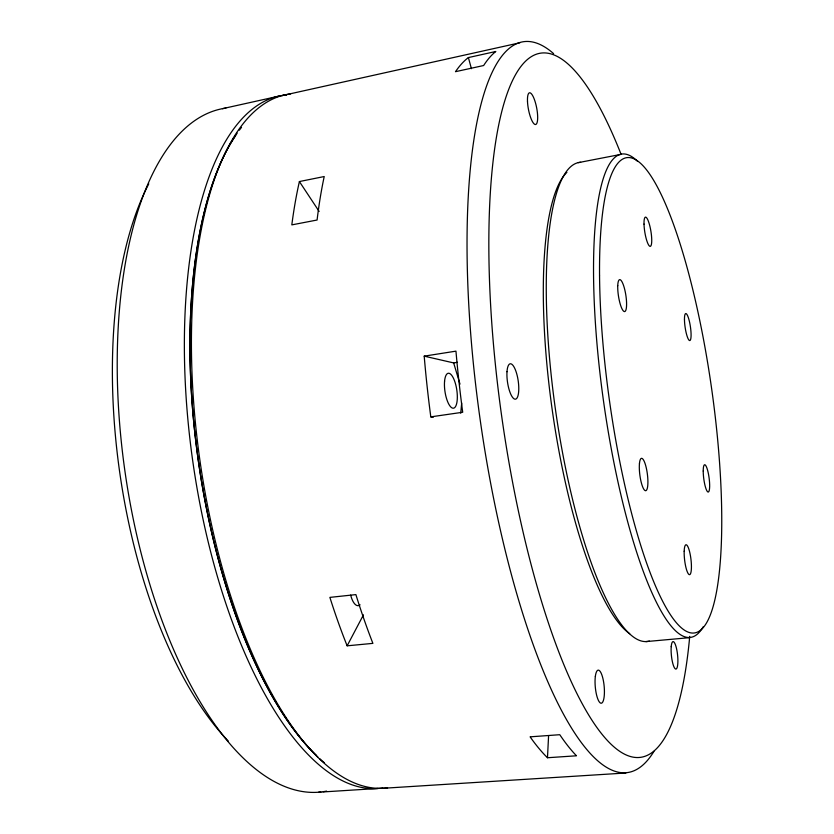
<?xml version="1.0" encoding="UTF-8"?>
<svg xmlns="http://www.w3.org/2000/svg" width="834" height="834" viewBox="0 0 834 834"><rect width="100%" height="100%" fill="white"/><g stroke="black" fill="none" stroke-linecap="round" stroke-linejoin="round"><path stroke-width="1.25" d="M547.479 757.741A365.918 104 81.9 0 1 530.101 736.839L559.781 734.702A368.044 98.85 81.9 0 0 576.482 755.792L547.479 757.741L548.584 735.765M460.743 413.153L461.682 402.999M347.142 645.818A356.816 125.35 81.9 0 1 329.878 597.384L355.899 594.611A358.578 121.305 81.9 0 0 372.892 643.368L347.142 645.818L363.468 614.835M222.47 108.681L280.505 95.785M282.059 95.618L519.884 42.784M468.385 57.567L495.813 51.489A368.044 98.85 81.9 0 0 483.647 65.521L455.5 71.682A365.918 104 81.9 0 1 468.385 57.556L471.418 68.68M299.396 181.551L324.217 176.537A358.578 121.305 81.9 0 0 317.087 220.02L291.817 224.878A356.816 125.35 81.9 0 1 299.396 181.551L319.141 211.429M578.316 162.64L620.913 154.384M424.204 356.149L455.958 351.145A368.044 98.85 81.9 0 0 462.703 412.257L430.803 416.864A365.918 104 81.9 0 1 424.204 356.149L453.654 362.915L457.459 362.321M645.912 641.607L689.155 637.697M318.609 792.217L377.99 788.474M383.88 788.234L625.896 772.993M430.803 416.864L433.346 417.198M453.654 362.915L460.003 384.12M689.718 636.363A355.597 89.718 81.9 0 1 564.514 666.251A355.597 89.718 81.9 0 1 492.852 163.255A355.597 89.718 81.9 0 1 621.028 154.207M653.939 751.361A369.118 96.223 81.9 0 1 480.749 423.787A369.118 96.223 81.9 0 1 553.588 53.616M387.57 787.838A350.332 139.862 81.9 0 1 199.712 458.961A350.332 139.862 81.9 0 1 290.566 93.94M324.468 762.86A346.642 138.944 81.9 0 1 319.558 758.565M317.775 756.918A346.642 138.944 81.9 0 1 197.251 452.82A346.642 138.944 81.9 0 1 235.647 135.546M360.069 604.806A16.941 6.87 84.4 0 1 350.676 595.101M649.394 641.054A241.923 58.505 81.9 0 1 555.809 411.996A241.923 58.505 81.9 0 1 580.641 162.307M629.691 633.704A237.492 57.973 81.9 0 1 551.597 405.345A237.492 57.973 81.9 0 1 566.891 172.377M703.27 626.688A244.112 52.896 81.9 0 1 603.753 402.77A244.112 52.896 81.9 0 1 637.562 161.369M320.913 791.998A345.234 150.798 81.9 0 1 124.62 468.969A345.234 150.798 81.9 0 1 225.878 108.107M326.584 791.101A345.234 150.798 81.9 0 1 323.196 791.695M228.287 741.072A330.806 146.555 81.9 0 1 148.775 183.866M382.879 787.869A349.842 140.904 81.9 0 1 192.477 459.138A349.842 140.904 81.9 0 1 286.594 94.961M316.315 755.406A346.642 138.944 81.9 0 1 196.688 448.421A346.642 138.944 81.9 0 1 237.2 133.138M239.337 130.187A346.642 138.944 81.9 0 1 241.516 127.373M444.574 381.19A17.66 5.963 81.5 0 0 452.862 408.191A17.66 5.963 81.5 0 0 455.208 382.816A17.66 5.963 81.5 0 0 444.574 381.19M506.999 371.724A17.9 5.39 81.6 0 0 514.922 399.173A17.9 5.39 81.6 0 0 516.653 373.549A17.9 5.39 81.6 0 0 506.999 371.724M595.34 676.437A16.617 4.451 84.7 0 0 600.511 703.072A16.617 4.451 84.7 0 0 603.357 680.554A16.617 4.451 84.7 0 0 595.34 676.437M671.224 646.621A13.813 3.096 84 0 0 675.342 668.889A13.813 3.096 84 0 0 676.927 650.489A13.813 3.096 84 0 0 671.224 646.621M527.484 101.289A16.138 4.17 79.1 0 0 535.574 124.516A16.138 4.17 79.1 0 0 534.636 100.184A16.138 4.17 79.1 0 0 527.484 101.289M599.552 275.866A240.056 51.416 81.9 0 0 692.554 633.058A240.056 51.416 81.9 0 0 689.593 276.898A240.056 51.416 81.9 0 0 599.552 275.866M644.015 224.096A14.793 3.075 80.7 0 0 650.051 246.364A14.793 3.075 80.7 0 0 649.53 224.826A14.793 3.075 80.7 0 0 644.015 224.096M684.464 319.683A13.657 2.658 81.5 0 0 689.572 340.553A13.657 2.658 81.5 0 0 689.291 320.944A13.657 2.658 81.5 0 0 684.464 319.683M703.218 471.022A13.782 2.7 82.5 0 0 708.035 492.029A13.782 2.7 82.5 0 0 708.056 472.075A13.782 2.7 82.5 0 0 703.218 471.022M684.182 551.264A15.064 3.19 83.2 0 0 689.259 574.636A15.064 3.19 83.2 0 0 689.958 553.255A15.064 3.19 83.2 0 0 684.182 551.264M639.438 463.746A16.315 3.784 82.6 0 0 644.786 490.382A16.315 3.784 82.6 0 0 646.621 469.5A16.315 3.784 82.6 0 0 639.438 463.746M617.744 285.624A16.169 3.711 81.1 0 0 623.936 311.416A16.169 3.711 81.1 0 0 624.791 289.794A16.169 3.711 81.1 0 0 617.744 285.624"/></g></svg>
